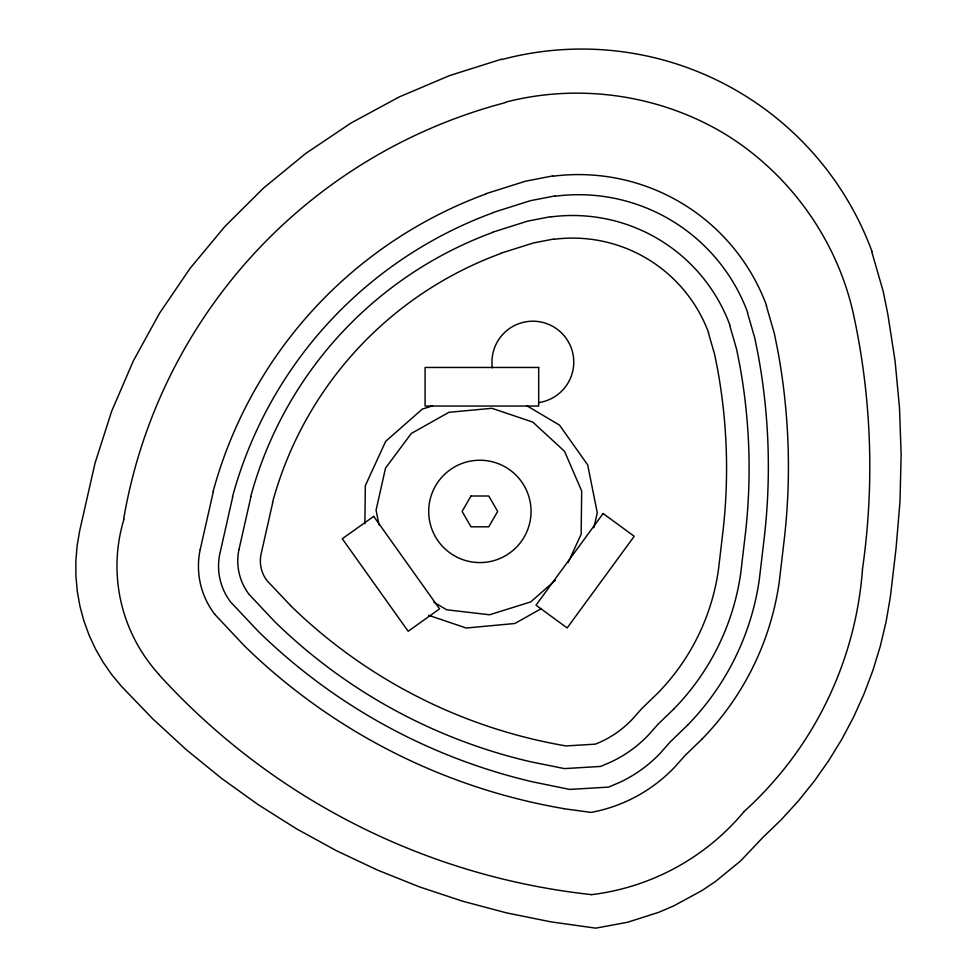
<?xml version="1.0" encoding="UTF-8"?>
<svg xmlns="http://www.w3.org/2000/svg" width="977" height="977" viewBox="0 0 977 977"><rect width="100%" height="100%" fill="white"/><g stroke="black" fill="none" stroke-linecap="round" stroke-linejoin="round"><path stroke-width="1.47" d="M364.885 523.806L365.325 485.667L385.707 441.299L422.357 409.058L432.555 405.882M213.316 491.675L200.212 549.55M232.721 496.878L219.849 553.776A59.194 59.194 0 0 0 230.67 602.04L258.282 631.374A582.683 582.683 0 0 0 532.844 781.893L569.75 789.428L608.622 787.096L619.503 782.455A133.605 133.605 0 0 0 660.257 753.182L670.54 741.592L687.661 725.093M250.967 496.536L238.999 549.453M272.766 502.398L261.067 554.191A32.485 32.485 0 0 0 267.026 580.68L290.511 605.484M593.931 527.665L597.277 512.778L587.69 464.905L559.455 425.08L526.64 405.626M568.125 562.581L581.168 534.175L581.681 491.004L564.572 451.374L532.831 422.113L491.932 408.301L448.944 412.306L411.317 433.458L385.536 468.081L376.072 510.202L378.991 524.808M674.069 708.777L658.144 724.116L648.569 734.887A124.25 124.25 0 0 1 610.686 762.121L600.562 766.444L564.413 768.606L530.071 761.645A541.893 541.893 0 0 1 274.708 621.641L249.05 594.346M702.048 739.101L685.024 755.502L674.826 766.982A154.061 154.061 0 0 1 591.061 812.412L564.01 808.736M555.339 580.289L530.743 601.917L489.538 614.777L446.66 609.77L433.849 602.174M541.466 608.537L514.867 623.485L466.249 628.028L428.671 615.327M501.592 59.157L449.469 75.632L399.166 96.967L351.122 122.968L305.801 153.413L263.595 188.011L224.905 226.456L190.063 268.382L159.41 313.434L133.202 361.185L111.683 411.195L95.062 463.025L79.65 530.877L77.11 545.85L75.852 560.981L75.913 576.161L77.281 591.28L79.943 606.228L83.888 620.883L89.078 635.16L95.49 648.948L103.049 662.125L111.732 674.618L121.453 686.318L152.852 718.938L186.18 749.603L221.315 778.205L258.136 804.633L296.483 828.801L336.247 850.613L377.256 869.982L419.377 886.847L462.439 901.148L506.306 912.823L550.796 921.836L595.75 928.15L627.698 922.227L658.645 912.347L673.58 905.972L702.109 890.474L715.579 881.425L740.664 860.871L762.952 837.338L781.16 819.788L798.233 801.116L814.073 781.417L828.63 760.753L841.856 739.223L853.678 716.898L864.047 693.878L872.949 670.259L880.314 646.115L886.139 621.555L890.389 596.678L896.056 548.317L900 501.543L901.148 454.61L899.499 407.702L895.079 360.977L887.885 314.582L883.257 291.573L871.753 251.736M486.058 193.666L525.455 181.209L552.799 175.909M493.019 212.51L530.401 200.688L555.29 195.864M493.043 232.074L527.812 221.083L550.967 216.601M500.859 253.251L533.381 242.968L553.764 239.023M505.39 102.219C579.153 83.008 659.793 94.671 725.056 134.069C789.807 173.808 837.094 239.951 853.458 314.179A720.159 720.159 0 0 1 862.41 569.554M214.671 614.215L244.25 645.724A602.992 602.992 0 0 0 564.022 808.663M766.334 305.728L774.358 333.523L777.68 350.022A638.75 638.75 0 0 1 784.299 539.096L779.328 581.291A281.474 281.474 0 0 1 702.023 739.076M747.429 312.591L754.842 338.286L757.944 353.686A618.673 618.673 0 0 1 764.356 536.825L759.447 578.531A261.409 261.409 0 0 1 687.637 725.068M729.648 325.158L736.548 349.045L739.43 363.371A575.368 575.368 0 0 1 745.39 533.674L740.822 572.473A243.102 243.102 0 0 1 674.045 708.752M708.41 332.876L714.627 354.407L717.265 367.486A552.823 552.823 0 0 1 722.992 531.122L718.486 569.383A220.546 220.546 0 0 1 657.887 693.011L641.877 708.484L632.192 719.377A101.73 101.73 0 0 1 595.311 744.156L566.001 745.927A519.532 519.532 0 0 1 290.474 605.52M501.702 59.585A309.355 309.355 0 0 1 872.058 251.626M123.676 518.958A521.095 521.095 0 0 1 505.488 102.597M158.726 674.167A160.778 160.778 0 0 1 124.03 519.007M862.483 569.567A362.943 362.943 0 0 1 743.705 811.875M743.778 811.948A235.457 235.457 0 0 1 591.256 894.688M591.28 894.602A684.327 684.327 0 0 1 158.616 674.264M214.684 614.203A79.284 79.284 0 0 1 200.187 549.55M213.084 491.602A439.613 439.613 0 0 1 486.143 193.886M552.848 176.239A200.444 200.444 0 0 1 766.579 305.63M555.339 196.194A180.33 180.33 0 0 1 747.674 312.506M232.477 496.817A419.524 419.524 0 0 1 493.104 212.73M492.359 367.84A40.912 40.912 0 0 1 527.128 321.604A40.912 40.912 0 0 1 573.365 356.385A40.912 40.912 0 0 1 538.571 402.609M551.004 216.894A167.702 167.702 0 0 1 729.88 325.072M250.747 496.475A390.153 390.153 0 0 1 493.129 232.27M249.062 594.334A55.054 55.054 0 0 1 238.974 549.44M272.546 502.337A367.584 367.584 0 0 1 500.945 253.446M553.812 239.316A145.109 145.109 0 0 1 708.643 332.791M470.987 496.011L462.097 511.411L470.987 526.811L488.769 526.811L497.672 511.411L488.769 496.011L470.987 496.011M603.102 513.511L536.019 605.166L567.148 627.955L634.232 536.288L603.102 513.511M373.702 516.369L342.28 538.742L408.166 631.264L439.589 608.891L373.702 516.369M538.681 367.462L425.093 367.462L425.093 406.041L538.681 406.041L538.681 367.462M453.78 555.424A51.17 51.17 0 0 0 531.048 512.009A51.17 51.17 0 0 0 454.806 466.798A51.17 51.17 0 0 0 453.78 555.424"/></g></svg>
